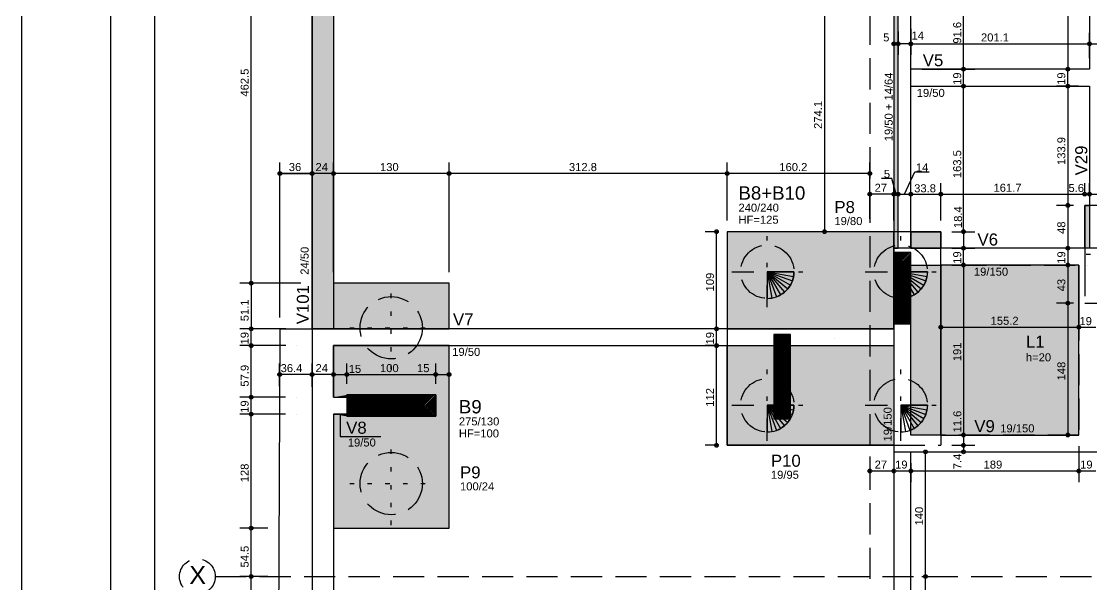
# Model space of a CAD drawing. Extents: x 0 to 119, y 0 to 84.
# Drawn here: x 0 to 24.06, y 30.55 to 43.2 of the extents above; entities that cross this region are included whole.
import ezdxf

# ---------------------------------------------------------------- set-up
doc = ezdxf.new("R2010")
doc.units = 0
doc.header["$MEASUREMENT"] = 0
for name, pattern in [('ESTILO_TQS_0001', [1, 0.7, -0.3]), ('ESTILO_TQS_0002', [0.4, 0.1, -0.3]), ('ESTILO_TQS_0003', [1.5, 0.5, -0.4, 0.1, -0.5])]:
    doc.linetypes.add(name, pattern=pattern)
for name, color, linetype in [('1', 3, 'CONTINUOUS'), ('10', 252, 'CONTINUOUS'), ('18', 6, 'CONTINUOUS'), ('3', 7, 'CONTINUOUS'), ('32', 250, 'CONTINUOUS'), ('36', 7, 'CONTINUOUS'), ('37', 7, 'CONTINUOUS'), ('38', 7, 'CONTINUOUS'), ('40', 7, 'CONTINUOUS'), ('41', 7, 'CONTINUOUS'), ('50', 7, 'CONTINUOUS'), ('54', 7, 'CONTINUOUS'), ('62', 7, 'CONTINUOUS'), ('7', 232, 'CONTINUOUS')]:
    doc.layers.add(name, color=color, linetype=linetype)
doc.styles.add('TQS_ARIAL', font='arial.ttf')

msp = doc.modelspace()

# ---------------------------------------------------------------- linework, layer by layer
at = {"layer": '1', "color": 3, "linetype": 'Continuous'}
for p, q in [((19.80376, 37.20812), (19.80376, 37.20812)), ((18.269023, 36.076962), (18.269023, 36.076962)), ((17.10376, 35.21812), (17.10376, 35.21812)), ((8.31376, 34.56812), (8.31376, 34.56812)), ((8.31376, 34.56812), (8.31376, 34.56812))]:
    msp.add_line(p, q, dxfattribs=at)
for points in [[(16.769023, 37.576962), (16.769023, 36.976962), (16.821341, 36.979247), (16.873212, 36.986077), (16.923351, 36.997149), (16.974235, 37.013147), (17.026745, 37.035132), (17.069023, 37.057347), (17.1176, 37.088603), (17.154696, 37.117335), (17.194285, 37.153698), (17.22865, 37.19129), (17.263483, 37.237094), (17.288639, 37.276962), (17.314772, 37.327646), (17.332839, 37.37175), (17.350049, 37.427266), (17.359908, 37.472773), (17.367197, 37.530184), (17.369023, 37.576962), (16.769023, 37.576962)], [(19.769023, 37.576962), (19.769023, 36.976962), (19.821341, 36.979247), (19.873212, 36.986077), (19.923351, 36.997149), (19.974235, 37.013147), (20.026745, 37.035132), (20.069023, 37.057347), (20.1176, 37.088603), (20.154696, 37.117335), (20.194285, 37.153698), (20.22865, 37.19129), (20.263483, 37.237094), (20.288639, 37.276962), (20.314772, 37.327646), (20.332839, 37.37175), (20.350049, 37.427266), (20.359908, 37.472773), (20.367197, 37.530184), (20.369023, 37.576962), (19.769023, 37.576962)], [(16.769023, 34.576962), (16.769023, 33.976962), (16.821341, 33.979247), (16.873212, 33.986077), (16.923351, 33.997149), (16.974235, 34.013147), (17.026745, 34.035132), (17.069023, 34.057347), (17.1176, 34.088603), (17.154696, 34.117335), (17.194285, 34.153698), (17.22865, 34.19129), (17.263483, 34.237094), (17.288639, 34.276962), (17.314772, 34.327646), (17.332839, 34.37175), (17.350049, 34.427266), (17.359908, 34.472773), (17.367197, 34.530184), (17.369023, 34.576962), (16.769023, 34.576962)], [(19.769023, 34.576962), (19.769023, 33.976962), (19.821341, 33.979247), (19.873212, 33.986077), (19.923351, 33.997149), (19.974235, 34.013147), (20.026745, 34.035132), (20.069023, 34.057347), (20.1176, 34.088603), (20.154696, 34.117335), (20.194285, 34.153698), (20.22865, 34.19129), (20.263483, 34.237094), (20.288639, 34.276962), (20.314772, 34.327646), (20.332839, 34.37175), (20.350049, 34.427266), (20.359908, 34.472773), (20.367197, 34.530184), (20.369023, 34.576962), (19.769023, 34.576962)]]:
    msp.add_lwpolyline(points, dxfattribs=at)
at = {"layer": '10', "color": 252, "linetype": 'ESTILO_TQS_0003'}
for p, q in [((16.769023, 36.777162), (16.769023, 38.376762)), ((19.769023, 36.777162), (19.769023, 38.376762)), ((15.969223, 37.576962), (17.568823, 37.576962)), ((18.969223, 37.576962), (20.568823, 37.576962)), ((16.769023, 33.777162), (16.769023, 35.376762)), ((19.769023, 33.777162), (19.769023, 35.376762)), ((15.969223, 34.576962), (17.568823, 34.576962)), ((18.969223, 34.576962), (20.568823, 34.576962))]:
    msp.add_line(p, q, dxfattribs=at)
at = {"layer": '10', "color": 252, "linetype": 'ESTILO_TQS_0002'}
for p, q in [((23.937381, 37.96812), (26.070181, 37.96812)), ((8.31376, 35.38502), (8.31376, 37.25122)), ((7.38066, 36.31812), (9.24686, 36.31812)), ((8.31376, 31.88502), (8.31376, 33.75122)), ((7.38066, 32.81812), (9.24686, 32.81812))]:
    msp.add_line(p, q, dxfattribs=at)
at = {"layer": '10', "color": 252, "linetype": 'Continuous'}
for p, q in [((16.769023, 37.576962), (16.769023, 36.976962)), ((16.769023, 37.576962), (16.873212, 36.986077)), ((16.769023, 37.576962), (16.974235, 37.013147)), ((16.769023, 37.576962), (17.069023, 37.057347)), ((16.769023, 37.576962), (17.154696, 37.117335)), ((16.769023, 37.576962), (17.22865, 37.19129)), ((16.769023, 37.576962), (17.288639, 37.276962)), ((16.769023, 37.576962), (17.332839, 37.37175)), ((16.769023, 37.576962), (17.359908, 37.472773)), ((16.769023, 37.576962), (17.369023, 37.576962)), ((19.769023, 37.576962), (19.769023, 36.976962)), ((19.769023, 37.576962), (19.873212, 36.986077)), ((19.769023, 37.576962), (19.974235, 37.013147)), ((19.769023, 37.576962), (20.069023, 37.057347)), ((19.769023, 37.576962), (20.154696, 37.117335)), ((19.769023, 37.576962), (20.22865, 37.19129)), ((19.769023, 37.576962), (20.288639, 37.276962)), ((19.769023, 37.576962), (20.332839, 37.37175)), ((19.769023, 37.576962), (20.359908, 37.472773)), ((19.769023, 37.576962), (20.369023, 37.576962)), ((16.769023, 34.576962), (16.769023, 33.976962)), ((16.769023, 34.576962), (16.873212, 33.986077)), ((16.769023, 34.576962), (16.974235, 34.013147)), ((16.769023, 34.576962), (17.069023, 34.057347)), ((16.769023, 34.576962), (17.154696, 34.117335)), ((16.769023, 34.576962), (17.22865, 34.19129)), ((16.769023, 34.576962), (17.288639, 34.276962)), ((16.769023, 34.576962), (17.332839, 34.37175)), ((16.769023, 34.576962), (17.359908, 34.472773)), ((16.769023, 34.576962), (17.369023, 34.576962)), ((19.769023, 34.576962), (19.769023, 33.976962)), ((19.769023, 34.576962), (19.873212, 33.986077)), ((19.769023, 34.576962), (19.974235, 34.013147)), ((19.769023, 34.576962), (20.069023, 34.057347)), ((19.769023, 34.576962), (20.154696, 34.117335)), ((19.769023, 34.576962), (20.22865, 34.19129)), ((19.769023, 34.576962), (20.288639, 34.276962)), ((19.769023, 34.576962), (20.332839, 34.37175)), ((19.769023, 34.576962), (20.359908, 34.472773)), ((19.769023, 34.576962), (20.369023, 34.576962))]:
    msp.add_line(p, q, dxfattribs=at)
at = {"layer": '10', "color": 252, "linetype": 'ESTILO_TQS_0001'}
for centre, radius in [((16.769023, 37.576962), 0.6), ((19.769023, 37.576962), 0.6), ((8.31376, 36.31812), 0.7), ((16.769023, 34.576962), 0.6), ((19.769023, 34.576962), 0.6), ((8.31376, 32.81812), 0.7)]:
    msp.add_circle(centre, radius, dxfattribs=at)
at = {"layer": '18', "color": 6, "linetype": 'ESTILO_TQS_0001'}
for p, q in [((19.073775, 76.374926), (19.073775, 13.558246)), ((24.395129, 39.06812), (24.015129, 39.06812)), ((19.99376, 38.476962), (19.61376, 38.476962)), ((20.669023, 37.72812), (20.669023, 38.10812)), ((23.903781, 38.10812), (23.903781, 37.72812)), ((23.903781, 37.72812), (23.903781, 36.86812)), ((23.903781, 36.86812), (30.103781, 36.86812)), ((20.669023, 33.90812), (20.669023, 33.676962)), ((19.61376, 33.676962), (20.669023, 33.676962))]:
    msp.add_line(p, q, dxfattribs=at)
at = {"layer": '18', "color": 6, "linetype": 'Continuous'}
for p, q in [((23.903781, 39.06812), (23.903781, 38.10812)), ((24.015129, 39.06812), (23.903781, 39.06812)), ((19.61376, 38.476962), (15.869023, 38.476962)), ((15.869023, 38.476962), (15.869023, 33.676962)), ((19.99376, 38.476962), (20.669023, 38.476962)), ((20.669023, 38.476962), (20.669023, 38.10812)), ((20.669023, 33.90812), (20.669023, 37.72812)), ((7.01376, 34.75812), (7.01376, 35.916383)), ((15.869023, 33.676962), (19.61376, 33.676962))]:
    msp.add_line(p, q, dxfattribs=at)
for points in [[(9.61376, 36.296383), (9.61376, 37.31812), (7.01376, 37.31812), (7.01376, 36.296383)], [(7.01376, 34.37812), (7.01376, 31.81812), (9.61376, 31.81812), (9.61376, 35.916383)]]:
    msp.add_lwpolyline(points, dxfattribs=at)
at = {"layer": '3', "color": 7, "linetype": 'Continuous'}
for p, q in [((6.53376, 52.642934), (6.53376, 20.168227)), ((7.01376, 46.56812), (7.01376, 37.31812)), ((24.395129, 38.10812), (24.015129, 38.10812)), ((19.99376, 33.90812), (19.99376, 36.40812)), ((5.812997, 36.296383), (7.01376, 36.296383)), ((19.61376, 36.296383), (19.61376, 35.916383)), ((17.29376, 35.916383), (19.61376, 35.916383)), ((7.01376, 34.75812), (7.31376, 34.75812)), ((7.01376, 34.37812), (7.31376, 34.37812)), ((7.01376, 31.81812), (7.01376, 29.06812))]:
    msp.add_line(p, q, dxfattribs=at)
for points in [[(19.71376, 38.10812), (19.71376, 45.50812)], [(19.99376, 42.12636), (19.99376, 45.50812)], [(19.61376, 43.95812), (19.61376, 41.93636)], [(24.015129, 43.467811), (24.015129, 42.12636)], [(24.015129, 42.12636), (19.99376, 42.12636)], [(19.99376, 41.74636), (19.99376, 42.12636)], [(19.61376, 41.93636), (19.61376, 36.296383)], [(19.99376, 38.10812), (19.99376, 41.74636)], [(19.99376, 41.74636), (24.015129, 41.74636)], [(24.015129, 41.74636), (24.015129, 38.10812)], [(24.015129, 38.10812), (19.61376, 38.10812)], [(5.812118, 36.296383), (5.80497, 34.569003)], [(19.61376, 36.296383), (7.01376, 36.296383)], [(7.01376, 35.916383), (16.91376, 35.916383)], [(19.61376, 35.916383), (19.61376, 29.018205)], [(5.80497, 34.569003), (5.774301, 27.969003)], [(19.61376, 33.52812), (23.963775, 33.52812)], [(19.99376, 29.208205), (19.99376, 33.52812)], [(23.963775, 33.52812), (27.923782, 33.52812)]]:
    msp.add_lwpolyline(points, dxfattribs=at)
at = {"layer": '3', "color": 7, "linetype": 'ESTILO_TQS_0001'}
for points in [[(19.99376, 37.72812), (23.773775, 37.72812)], [(23.773775, 37.72812), (23.773775, 33.90812)], [(23.773775, 33.90812), (19.99376, 33.90812)]]:
    msp.add_lwpolyline(points, dxfattribs=at)
at = {"layer": '32', "color": 250, "linetype": 'Continuous'}
for p, q in [((6.53376, 48.51812), (6.53376, 39.534661)), ((23.522896, 47.511007), (23.522896, 42.12636)), ((5.162554, 37.31812), (5.162554, 46.56812)), ((18.05376, 43.95812), (18.05376, 38.476962)), ((21.18183, 42.12636), (21.18183, 43.95812)), ((19.61376, 42.942828), (19.61376, 42.942828)), ((19.71376, 42.973241), (19.71376, 42.447446)), ((19.71376, 42.973241), (19.71376, 42.973241)), ((19.99376, 43.033776), (19.99376, 42.447446)), ((19.99376, 42.37636), (19.99376, 42.947446)), ((24.015129, 42.37636), (24.015129, 42.947446)), ((24.015129, 42.37636), (24.015129, 42.947446)), ((19.71376, 42.697446), (19.61376, 42.697446)), ((19.61376, 42.692828), (19.61376, 42.447446)), ((19.71376, 42.723241), (19.71376, 42.447446)), ((19.99376, 42.697446), (19.71376, 42.697446)), ((19.99376, 42.697446), (24.015129, 42.697446)), ((24.015129, 42.697446), (24.395129, 42.697446)), ((19.99376, 42.12636), (19.99376, 42.12636)), ((19.99376, 42.12636), (19.99376, 42.12636)), ((19.99376, 42.12636), (19.99376, 42.12636)), ((20.24376, 42.12636), (21.43183, 42.12636)), ((20.24376, 42.12636), (21.43183, 42.12636)), ((21.18183, 41.74636), (21.18183, 42.12636)), ((23.765129, 42.12636), (23.272896, 42.12636)), ((23.765129, 42.12636), (23.272896, 42.12636)), ((23.522896, 41.74636), (23.522896, 42.12636)), ((24.015129, 42.12636), (24.015129, 42.12636)), ((24.015129, 42.12636), (24.015129, 42.12636)), ((24.015129, 42.12636), (24.015129, 42.12636)), ((24.015129, 42.12636), (24.015129, 42.12636)), ((19.99376, 41.74636), (19.99376, 41.74636)), ((20.24376, 41.74636), (21.43183, 41.74636)), ((20.712986, 41.74636), (20.712986, 41.74636)), ((20.962986, 41.74636), (21.43183, 41.74636)), ((21.18183, 38.476962), (21.18183, 41.74636)), ((23.765129, 41.74636), (23.272896, 41.74636)), ((23.765129, 41.74636), (23.272896, 41.74636)), ((23.522896, 41.74636), (23.522896, 39.06812)), ((24.015129, 41.74636), (24.015129, 41.74636)), ((24.015129, 41.74636), (24.015129, 41.74636)), ((5.812997, 36.546383), (5.812997, 40.034661)), ((5.812997, 36.546383), (5.812997, 40.034661)), ((6.53376, 36.546383), (6.53376, 40.034661)), ((6.53376, 36.546383), (6.53376, 40.034661)), ((7.01376, 37.56812), (7.01376, 40.034661)), ((7.01376, 37.56812), (7.01376, 40.034661)), ((9.61376, 37.56812), (9.61376, 40.034661)), ((9.61376, 37.56812), (9.61376, 40.034661)), ((15.869023, 38.726962), (15.869023, 40.034661)), ((15.869023, 38.726962), (15.869023, 40.034661)), ((19.073775, 38.762634), (19.073775, 40.034661)), ((6.53376, 39.784661), (5.812997, 39.784661)), ((5.812997, 39.784661), (6.53376, 39.784661)), ((7.01376, 39.784661), (6.53376, 39.784661)), ((9.61376, 39.784661), (7.01376, 39.784661)), ((15.869023, 39.784661), (9.61376, 39.784661)), ((19.073775, 39.784661), (15.869023, 39.784661)), ((19.85376, 39.31948), (20.085269, 39.823222)), ((20.085269, 39.823222), (20.408153, 39.823222)), ((19.073775, 38.762634), (19.073775, 39.56948)), ((19.568389, 39.669804), (19.334852, 39.669804)), ((19.66376, 39.31948), (19.568389, 39.669804)), ((19.61376, 38.726962), (19.61376, 39.56948)), ((19.61376, 38.976962), (19.61376, 39.56948)), ((19.71376, 38.726962), (19.71376, 39.56948)), ((19.71376, 38.976962), (19.71376, 39.56948)), ((19.99376, 38.726962), (19.99376, 39.56948)), ((19.99376, 38.726962), (19.99376, 39.56948)), ((20.669023, 38.726962), (20.669023, 39.56948)), ((20.669023, 38.726962), (20.669023, 39.56948)), ((23.903781, 39.31812), (23.903781, 39.56948)), ((23.903781, 39.31812), (23.903781, 39.56948)), ((24.015129, 39.31812), (24.015129, 39.56948)), ((24.015129, 39.31812), (24.015129, 39.56948)), ((19.61376, 39.31948), (19.073775, 39.31948)), ((19.71376, 39.31948), (19.61376, 39.31948)), ((19.71376, 39.31948), (19.99376, 39.31948)), ((19.99376, 39.31948), (20.669023, 39.31948)), ((20.669023, 39.31948), (23.903781, 39.31948)), ((23.903781, 39.31948), (24.015129, 39.31948)), ((24.015129, 39.31948), (24.395129, 39.31948)), ((23.653781, 39.06812), (23.272896, 39.06812)), ((23.653781, 39.06812), (23.272896, 39.06812)), ((23.522896, 39.06812), (23.522896, 38.10812)), ((23.903781, 39.06812), (23.903781, 39.06812)), ((23.903781, 39.06812), (23.903781, 39.06812)), ((23.903781, 39.06812), (23.903781, 39.06812)), ((23.903781, 39.06812), (23.903781, 39.06812)), ((24.015129, 39.06812), (24.015129, 39.06812)), ((24.015129, 39.06812), (24.015129, 39.06812)), ((19.073775, 38.512634), (19.073775, 38.512634)), ((19.073775, 38.512634), (19.073775, 38.512634)), ((19.61376, 38.726962), (19.61376, 38.726962)), ((19.71376, 38.726962), (19.71376, 38.726962)), ((15.619023, 38.476962), (15.374115, 38.476962)), ((15.624115, 36.296383), (15.624115, 38.476962)), ((15.869023, 38.476962), (15.869023, 38.476962)), ((15.869023, 38.476962), (15.869023, 38.476962)), ((15.869023, 38.476962), (15.869023, 38.476962)), ((19.36376, 38.476962), (17.80376, 38.476962)), ((19.61376, 38.476962), (19.61376, 38.476962)), ((19.61376, 38.476962), (19.61376, 38.476962)), ((19.71376, 38.476962), (19.71376, 38.476962)), ((19.99376, 38.476962), (19.99376, 38.476962)), ((19.99376, 38.476962), (19.99376, 38.476962)), ((20.669023, 38.476962), (20.669023, 38.476962)), ((20.669023, 38.476962), (20.669023, 38.476962)), ((20.669023, 38.476962), (20.669023, 38.476962)), ((20.669023, 38.476962), (20.669023, 38.476962)), ((20.919023, 38.476962), (21.43183, 38.476962)), ((20.919023, 38.476962), (21.43183, 38.476962)), ((21.18183, 38.476962), (21.18183, 38.10812)), ((20.669023, 38.10812), (20.669023, 38.10812)), ((20.669023, 38.10812), (20.669023, 38.10812)), ((20.919023, 38.10812), (21.43183, 38.10812)), ((20.919023, 38.10812), (21.43183, 38.10812)), ((21.18183, 37.72812), (21.18183, 38.10812)), ((23.653781, 38.10812), (23.272896, 38.10812)), ((23.709455, 38.10812), (23.272896, 38.10812)), ((23.522896, 38.10812), (23.522896, 37.72812)), ((23.903781, 38.10812), (23.903781, 38.10812)), ((23.959455, 38.10812), (23.959455, 38.10812)), ((20.669023, 37.72812), (20.669023, 37.72812)), ((20.669023, 37.72812), (20.669023, 37.72812)), ((20.669023, 37.72812), (20.669023, 37.72812)), ((20.919023, 37.72812), (21.43183, 37.72812)), ((20.919023, 37.72812), (21.43183, 37.72812)), ((21.18183, 37.72812), (21.18183, 33.90812)), ((23.713775, 37.72812), (23.272896, 37.72812)), ((23.713775, 37.72812), (23.272896, 37.72812)), ((23.522896, 37.72812), (23.522896, 36.86812)), ((23.773775, 37.72812), (23.773775, 37.72812)), ((23.773775, 37.72812), (23.773775, 37.72812)), ((23.963775, 37.72812), (23.963775, 37.72812)), ((23.963775, 37.72812), (23.963775, 37.72812)), ((6.28376, 37.31812), (4.912554, 37.31812)), ((6.28376, 37.31812), (4.912554, 37.31812)), ((5.162554, 37.31812), (5.162554, 36.296383)), ((6.53376, 37.31812), (6.53376, 37.31812)), ((6.53376, 37.31812), (6.53376, 37.31812)), ((7.01376, 37.31812), (7.01376, 37.31812)), ((7.01376, 37.31812), (7.01376, 37.31812)), ((9.61376, 37.31812), (9.61376, 37.31812)), ((9.61376, 37.31812), (9.61376, 37.31812)), ((20.669023, 37.47812), (20.669023, 36.081185)), ((23.773775, 37.47812), (23.773775, 36.081185)), ((23.773775, 37.47812), (23.773775, 36.081185)), ((23.653781, 36.86812), (23.272896, 36.86812)), ((23.653781, 36.86812), (23.272896, 36.86812)), ((23.522896, 36.86812), (23.522896, 33.90812)), ((23.903781, 36.86812), (23.903781, 36.86812)), ((23.903781, 36.86812), (23.903781, 36.86812)), ((20.669023, 36.331185), (23.773775, 36.331185)), ((23.773775, 36.331185), (24.153775, 36.331185)), ((5.943001, 36.296383), (4.912554, 36.296383)), ((5.562118, 36.296383), (4.912554, 36.296383)), ((5.162554, 35.916383), (5.162554, 36.296383)), ((5.812118, 36.296383), (5.812118, 36.296383)), ((5.812997, 36.296383), (5.812997, 36.296383)), ((5.812997, 36.296383), (5.812997, 36.296383)), ((6.193001, 36.296383), (6.193001, 36.296383)), ((6.53376, 36.296383), (6.53376, 36.296383)), ((6.53376, 36.296383), (6.53376, 36.296383)), ((15.619023, 36.296383), (15.374115, 36.296383)), ((15.619023, 36.296383), (15.374115, 36.296383)), ((15.624115, 35.916383), (15.624115, 36.296383)), ((15.869023, 36.296383), (15.869023, 36.296383)), ((15.869023, 36.296383), (15.869023, 36.296383)), ((5.941235, 35.916383), (4.912554, 35.916383)), ((5.941235, 35.916383), (4.912554, 35.916383)), ((5.162554, 34.75812), (5.162554, 35.916383)), ((6.191235, 35.916383), (6.191235, 35.916383)), ((6.191235, 35.916383), (6.191235, 35.916383)), ((15.619023, 35.916383), (15.374115, 35.916383)), ((15.619023, 35.916383), (15.374115, 35.916383)), ((15.624115, 33.676962), (15.624115, 35.916383)), ((15.869023, 35.916383), (15.869023, 35.916383)), ((15.869023, 35.916383), (15.869023, 35.916383)), ((5.805753, 35.00812), (5.805753, 35.517668)), ((6.53376, 34.991953), (6.53376, 35.517668)), ((6.53376, 34.991953), (6.53376, 35.517668)), ((7.01376, 35.00812), (7.01376, 35.517668)), ((7.01376, 35.00812), (7.01376, 35.517668)), ((7.31376, 35.05812), (7.31376, 35.517668)), ((7.31376, 35.05812), (7.31376, 35.517668)), ((9.31376, 35.05812), (9.31376, 35.517668)), ((9.31376, 35.05812), (9.31376, 35.517668)), ((9.61376, 35.053614), (9.61376, 35.517668)), ((6.53376, 35.267668), (5.805753, 35.267668)), ((7.01376, 35.267668), (6.53376, 35.267668)), ((7.01376, 35.267668), (7.31376, 35.267668)), ((7.31376, 35.267668), (9.31376, 35.267668)), ((9.31376, 35.267668), (9.61376, 35.267668)), ((5.935853, 34.75812), (4.912554, 34.75812)), ((5.935853, 34.75812), (4.912554, 34.75812)), ((5.162554, 34.37812), (5.162554, 34.75812)), ((5.805753, 34.75812), (5.805753, 34.75812)), ((6.185853, 34.75812), (6.185853, 34.75812)), ((6.185853, 34.75812), (6.185853, 34.75812)), ((6.53376, 34.741953), (6.53376, 34.741953)), ((6.53376, 34.741953), (6.53376, 34.741953)), ((7.01376, 34.75812), (7.01376, 34.75812)), ((7.01376, 34.75812), (7.01376, 34.75812)), ((7.31376, 34.80812), (7.31376, 34.80812)), ((7.31376, 34.80812), (7.31376, 34.80812)), ((9.31376, 34.80812), (9.31376, 34.80812)), ((9.31376, 34.80812), (9.31376, 34.80812)), ((9.61376, 34.803614), (9.61376, 34.803614)), ((5.934087, 34.37812), (4.912554, 34.37812)), ((5.554083, 34.37812), (4.912554, 34.37812)), ((5.162554, 31.81812), (5.162554, 34.37812)), ((5.804083, 34.37812), (5.804083, 34.37812)), ((6.184087, 34.37812), (6.184087, 34.37812)), ((7.16376, 34.37812), (7.16376, 33.871231)), ((7.16376, 33.871231), (8.081674, 33.871231)), ((20.669023, 33.90812), (20.669023, 33.90812)), ((20.669023, 33.90812), (20.669023, 33.90812)), ((20.919023, 33.90812), (21.43183, 33.90812)), ((20.919023, 33.90812), (21.43183, 33.90812)), ((21.18183, 33.90812), (21.18183, 33.676962)), ((23.523775, 33.90812), (23.272896, 33.90812)), ((23.773775, 33.90812), (23.773775, 33.90812)), ((23.773775, 33.90812), (23.773775, 33.90812)), ((23.773775, 33.90812), (23.773775, 33.90812)), ((15.619023, 33.676962), (15.374115, 33.676962)), ((15.869023, 33.676962), (15.869023, 33.676962)), ((19.073775, 33.676962), (19.073775, 33.676962)), ((19.61376, 33.676962), (19.61376, 33.676962)), ((19.61376, 33.676962), (19.61376, 33.676962)), ((19.99376, 33.52812), (19.99376, 33.52812)), ((19.99376, 33.52812), (19.99376, 33.52812)), ((19.99376, 33.52812), (19.99376, 33.52812)), ((19.99376, 33.52812), (19.99376, 33.52812)), ((20.24376, 33.52812), (20.575658, 33.52812)), ((20.24376, 33.52812), (21.43183, 33.52812)), ((20.325658, 30.72812), (20.325658, 33.52812)), ((20.669023, 33.676962), (20.669023, 33.676962)), ((20.669023, 33.676962), (20.669023, 33.676962)), ((20.919023, 33.676962), (21.43183, 33.676962)), ((20.919023, 33.676962), (21.43183, 33.676962)), ((21.18183, 33.676962), (21.18183, 33.52812)), ((23.773775, 33.65812), (23.773775, 32.849932)), ((23.773775, 33.65812), (23.773775, 32.849932)), ((19.073775, 33.426962), (19.073775, 32.849932)), ((19.61376, 33.426962), (19.61376, 32.849932)), ((19.61376, 33.426962), (19.61376, 32.849932)), ((19.99376, 33.27812), (19.99376, 32.849932)), ((19.99376, 33.27812), (19.99376, 32.849932)), ((19.073775, 33.099932), (19.61376, 33.099932)), ((19.61376, 33.099932), (19.99376, 33.099932)), ((19.99376, 33.099932), (23.773775, 33.099932)), ((23.773775, 33.099932), (24.153775, 33.099932)), ((5.542039, 31.81812), (4.912554, 31.81812)), ((5.542039, 31.81812), (4.912554, 31.81812)), ((5.162554, 30.72812), (5.162554, 31.81812)), ((5.792039, 31.81812), (5.792039, 31.81812)), ((5.792039, 31.81812), (5.792039, 31.81812)), ((5.537123, 30.72812), (4.912554, 30.72812)), ((5.537123, 30.72812), (4.912554, 30.72812)), ((5.162554, 29.06812), (5.162554, 30.72812)), ((5.787123, 30.72812), (5.787123, 30.72812)), ((5.787123, 30.72812), (5.787123, 30.72812)), ((19.99376, 30.72812), (19.99376, 30.72812)), ((19.99376, 30.72812), (19.99376, 30.72812)), ((20.24376, 30.72812), (20.575658, 30.72812)), ((20.24376, 30.72812), (20.575658, 30.72812)), ((20.325658, 29.208205), (20.325658, 30.72812))]:
    msp.add_line(p, q, dxfattribs=at)
for centre, radius in [((19.61376, 42.697446), 0.041625), ((19.61376, 42.697446), 0.02075), ((19.71376, 42.697446), 0.041625), ((19.71376, 42.697446), 0.041625), ((19.71376, 42.697446), 0.02075), ((19.71376, 42.697446), 0.02075), ((19.99376, 42.697446), 0.041625), ((19.99376, 42.697446), 0.041625), ((19.99376, 42.697446), 0.02075), ((19.99376, 42.697446), 0.02075), ((24.015129, 42.697446), 0.041625), ((24.015129, 42.697446), 0.041625), ((24.015129, 42.697446), 0.02075), ((24.015129, 42.697446), 0.02075), ((21.18183, 42.12636), 0.041625), ((21.18183, 42.12636), 0.041625), ((21.18183, 42.12636), 0.02075), ((21.18183, 42.12636), 0.02075), ((23.522896, 42.12636), 0.041625), ((23.522896, 42.12636), 0.041625), ((23.522896, 42.12636), 0.02075), ((23.522896, 42.12636), 0.02075), ((21.18183, 41.74636), 0.041625), ((21.18183, 41.74636), 0.041625), ((21.18183, 41.74636), 0.02075), ((21.18183, 41.74636), 0.02075), ((23.522896, 41.74636), 0.041625), ((23.522896, 41.74636), 0.041625), ((23.522896, 41.74636), 0.02075), ((23.522896, 41.74636), 0.02075), ((5.812997, 39.784661), 0.041625), ((5.812997, 39.784661), 0.041625), ((5.812997, 39.784661), 0.02075), ((5.812997, 39.784661), 0.02075), ((6.53376, 39.784661), 0.041625), ((6.53376, 39.784661), 0.041625), ((6.53376, 39.784661), 0.041625), ((6.53376, 39.784661), 0.02075), ((6.53376, 39.784661), 0.02075), ((6.53376, 39.784661), 0.02075), ((7.01376, 39.784661), 0.041625), ((7.01376, 39.784661), 0.041625), ((7.01376, 39.784661), 0.02075), ((7.01376, 39.784661), 0.02075), ((9.61376, 39.784661), 0.041625), ((9.61376, 39.784661), 0.041625), ((9.61376, 39.784661), 0.02075), ((9.61376, 39.784661), 0.02075), ((15.869023, 39.784661), 0.041625), ((15.869023, 39.784661), 0.041625), ((15.869023, 39.784661), 0.02075), ((15.869023, 39.784661), 0.02075), ((19.073775, 39.784661), 0.041625), ((19.073775, 39.784661), 0.02075), ((19.073775, 39.31948), 0.041625), ((19.073775, 39.31948), 0.02075), ((19.61376, 39.31948), 0.041625), ((19.61376, 39.31948), 0.041625), ((19.61376, 39.31948), 0.02075), ((19.61376, 39.31948), 0.02075), ((19.71376, 39.31948), 0.041625), ((19.71376, 39.31948), 0.041625), ((19.71376, 39.31948), 0.02075), ((19.71376, 39.31948), 0.02075), ((19.99376, 39.31948), 0.041625), ((19.99376, 39.31948), 0.041625), ((19.99376, 39.31948), 0.02075), ((19.99376, 39.31948), 0.02075), ((20.669023, 39.31948), 0.041625), ((20.669023, 39.31948), 0.041625), ((20.669023, 39.31948), 0.02075), ((20.669023, 39.31948), 0.02075), ((23.903781, 39.31948), 0.041625), ((23.903781, 39.31948), 0.041625), ((23.903781, 39.31948), 0.02075), ((23.903781, 39.31948), 0.02075), ((24.015129, 39.31948), 0.041625), ((24.015129, 39.31948), 0.041625), ((24.015129, 39.31948), 0.02075), ((24.015129, 39.31948), 0.02075), ((23.522896, 39.06812), 0.041625), ((23.522896, 39.06812), 0.041625), ((23.522896, 39.06812), 0.02075), ((23.522896, 39.06812), 0.02075), ((15.624115, 38.476962), 0.041625), ((15.624115, 38.476962), 0.02075), ((18.05376, 38.476962), 0.041625), ((18.05376, 38.476962), 0.02075), ((21.18183, 38.476962), 0.041625), ((21.18183, 38.476962), 0.041625), ((21.18183, 38.476962), 0.02075), ((21.18183, 38.476962), 0.02075), ((21.18183, 38.10812), 0.041625), ((21.18183, 38.10812), 0.041625), ((21.18183, 38.10812), 0.02075), ((21.18183, 38.10812), 0.02075), ((23.522896, 38.10812), 0.041625), ((23.522896, 38.10812), 0.041625), ((23.522896, 38.10812), 0.02075), ((23.522896, 38.10812), 0.02075), ((21.18183, 37.72812), 0.041625), ((21.18183, 37.72812), 0.041625), ((21.18183, 37.72812), 0.02075), ((21.18183, 37.72812), 0.02075), ((23.522896, 37.72812), 0.041625), ((23.522896, 37.72812), 0.041625), ((23.522896, 37.72812), 0.02075), ((23.522896, 37.72812), 0.02075), ((5.162554, 37.31812), 0.041625), ((5.162554, 37.31812), 0.041625), ((5.162554, 37.31812), 0.02075), ((5.162554, 37.31812), 0.02075), ((23.522896, 36.86812), 0.041625), ((23.522896, 36.86812), 0.041625), ((23.522896, 36.86812), 0.02075), ((23.522896, 36.86812), 0.02075), ((5.162554, 36.296383), 0.041625), ((5.162554, 36.296383), 0.041625), ((15.624115, 36.296383), 0.041625), ((15.624115, 36.296383), 0.041625), ((20.669023, 36.331185), 0.041625), ((20.669023, 36.331185), 0.02075), ((23.773775, 36.331185), 0.041625), ((23.773775, 36.331185), 0.041625), ((23.773775, 36.331185), 0.02075), ((23.773775, 36.331185), 0.02075), ((5.162554, 36.296383), 0.02075), ((5.162554, 36.296383), 0.02075), ((15.624115, 36.296383), 0.02075), ((15.624115, 36.296383), 0.02075), ((5.162554, 35.916383), 0.041625), ((5.162554, 35.916383), 0.041625), ((5.162554, 35.916383), 0.02075), ((5.162554, 35.916383), 0.02075), ((15.624115, 35.916383), 0.041625), ((15.624115, 35.916383), 0.041625), ((15.624115, 35.916383), 0.02075), ((15.624115, 35.916383), 0.02075), ((5.805753, 35.267668), 0.041625), ((5.805753, 35.267668), 0.02075), ((6.53376, 35.267668), 0.041625), ((6.53376, 35.267668), 0.041625), ((6.53376, 35.267668), 0.02075), ((6.53376, 35.267668), 0.02075), ((7.01376, 35.267668), 0.041625), ((7.01376, 35.267668), 0.041625), ((7.01376, 35.267668), 0.02075), ((7.01376, 35.267668), 0.02075), ((7.31376, 35.267668), 0.041625), ((7.31376, 35.267668), 0.041625), ((7.31376, 35.267668), 0.02075), ((7.31376, 35.267668), 0.02075), ((9.31376, 35.267668), 0.041625), ((9.31376, 35.267668), 0.041625), ((9.31376, 35.267668), 0.02075), ((9.31376, 35.267668), 0.02075), ((9.61376, 35.267668), 0.041625), ((9.61376, 35.267668), 0.02075), ((5.162554, 34.75812), 0.041625), ((5.162554, 34.75812), 0.041625), ((5.162554, 34.75812), 0.02075), ((5.162554, 34.75812), 0.02075), ((5.162554, 34.37812), 0.041625), ((5.162554, 34.37812), 0.041625), ((5.162554, 34.37812), 0.02075), ((5.162554, 34.37812), 0.02075), ((21.18183, 33.90812), 0.041625), ((21.18183, 33.90812), 0.041625), ((21.18183, 33.90812), 0.02075), ((21.18183, 33.90812), 0.02075), ((23.522896, 33.90812), 0.041625), ((23.522896, 33.90812), 0.02075), ((15.624115, 33.676962), 0.041625), ((15.624115, 33.676962), 0.02075), ((21.18183, 33.676962), 0.041625), ((21.18183, 33.676962), 0.041625), ((21.18183, 33.676962), 0.02075), ((21.18183, 33.676962), 0.02075), ((20.325658, 33.52812), 0.041625), ((20.325658, 33.52812), 0.02075), ((21.18183, 33.52812), 0.041625), ((21.18183, 33.52812), 0.02075), ((19.073775, 33.099932), 0.041625), ((19.073775, 33.099932), 0.02075), ((19.61376, 33.099932), 0.041625), ((19.61376, 33.099932), 0.041625), ((19.61376, 33.099932), 0.02075), ((19.61376, 33.099932), 0.02075), ((19.99376, 33.099932), 0.041625), ((19.99376, 33.099932), 0.041625), ((19.99376, 33.099932), 0.02075), ((19.99376, 33.099932), 0.02075), ((23.773775, 33.099932), 0.041625), ((23.773775, 33.099932), 0.041625), ((23.773775, 33.099932), 0.02075), ((23.773775, 33.099932), 0.02075), ((5.162554, 31.81812), 0.041625), ((5.162554, 31.81812), 0.041625), ((5.162554, 31.81812), 0.02075), ((5.162554, 31.81812), 0.02075), ((5.162554, 30.72812), 0.041625), ((5.162554, 30.72812), 0.041625), ((5.162554, 30.72812), 0.02075), ((5.162554, 30.72812), 0.02075), ((20.325658, 30.72812), 0.041625), ((20.325658, 30.72812), 0.041625), ((20.325658, 30.72812), 0.02075), ((20.325658, 30.72812), 0.02075)]:
    msp.add_circle(centre, radius, dxfattribs=at)
at = {"layer": '40', "linetype": 'Continuous'}
for p, q in [((0, 84.100001), (0, 0)), ((2, 84.100001), (2, 0))]:
    msp.add_line(p, q, dxfattribs=at)
at = {"layer": '41', "linetype": 'ESTILO_TQS_0001'}
msp.add_line((4.355323, 30.72812), (39.404872, 30.72812), dxfattribs=at)
msp.add_circle((3.955723, 30.72812), 0.4, dxfattribs=at)
at = {"layer": '50', "linetype": 'Continuous'}
for points in [[(23.903781, 39.06812), (24.015129, 39.06812), (24.015129, 38.10812), (23.903781, 38.10812), (23.903781, 39.06812)], [(15.869023, 38.476962), (15.869023, 36.296383), (19.61376, 36.296383), (19.61376, 38.476962), (15.869023, 38.476962)], [(20.669023, 38.476962), (19.99376, 38.476962), (19.99376, 38.10812), (20.669023, 38.10812), (20.669023, 38.476962)], [(19.99376, 37.72812), (20.669023, 37.72812), (20.669023, 33.90812), (19.99376, 33.90812), (19.99376, 37.72812)], [(23.773775, 37.72812), (20.669023, 37.72812), (20.669023, 33.90812), (23.773775, 33.90812), (23.773775, 37.72812)], [(15.869023, 35.916383), (16.91376, 35.916383), (16.91376, 34.26812), (17.29376, 34.26812), (17.29376, 35.916383), (19.61376, 35.916383), (19.61376, 33.676962), (15.869023, 33.676962), (15.869023, 35.916383)]]:
    msp.add_lwpolyline(points, dxfattribs=at)
for points in [[(23.903781, 39.06812), (24.015129, 39.06812), (24.015129, 38.10812)], [(23.903781, 39.06812), (24.015129, 38.10812), (23.903781, 38.10812)], [(23.903781, 39.06812), (23.903781, 38.10812), (23.903781, 39.06812)], [(15.869023, 38.476962), (15.869023, 36.296383), (19.61376, 36.296383)], [(15.869023, 38.476962), (19.61376, 36.296383), (19.61376, 38.476962)], [(15.869023, 38.476962), (19.61376, 38.476962), (15.869023, 38.476962)], [(20.669023, 38.476962), (19.99376, 38.476962), (19.99376, 38.10812)], [(20.669023, 38.476962), (19.99376, 38.10812), (20.669023, 38.10812)], [(20.669023, 38.476962), (20.669023, 38.10812), (20.669023, 38.476962)], [(19.99376, 37.72812), (20.669023, 37.72812), (20.669023, 33.90812)], [(19.99376, 37.72812), (20.669023, 33.90812), (19.99376, 33.90812)], [(19.99376, 37.72812), (19.99376, 33.90812), (19.99376, 37.72812)], [(23.773775, 37.72812), (20.669023, 37.72812), (20.669023, 33.90812)], [(23.773775, 37.72812), (20.669023, 33.90812), (23.773775, 33.90812)], [(23.773775, 37.72812), (23.773775, 33.90812), (23.773775, 37.72812)], [(16.91376, 34.26812), (15.869023, 33.676962), (16.91376, 35.916383)], [(15.869023, 33.676962), (15.869023, 35.916383), (16.91376, 35.916383)], [(17.29376, 35.916383), (19.61376, 35.916383), (17.29376, 34.26812)], [(19.61376, 35.916383), (19.61376, 33.676962), (17.29376, 34.26812)], [(19.61376, 33.676962), (15.869023, 33.676962), (16.91376, 34.26812)], [(17.29376, 34.26812), (19.61376, 33.676962), (16.91376, 34.26812)]]:
    msp.add_solid(points, dxfattribs=at)
at = {"layer": '54', "linetype": 'Continuous'}
for points in [[(7.01376, 36.296383), (6.53376, 36.296383), (6.53376, 52.642934), (7.01376, 52.642934), (7.01376, 36.296383)], [(19.61376, 38.10812), (19.71376, 38.10812), (19.71376, 43.95812), (19.61376, 43.95812), (19.61376, 38.10812)], [(7.01376, 37.31812), (7.01376, 36.296383), (9.61376, 36.296383), (9.61376, 37.31812), (7.01376, 37.31812)], [(7.01376, 35.916383), (7.01376, 34.75812), (7.31376, 34.75812), (7.31376, 34.80812), (9.31376, 34.80812), (9.31376, 34.32812), (7.31376, 34.32812), (7.31376, 34.37812), (7.01376, 34.37812), (7.01376, 31.81812), (9.61376, 31.81812), (9.61376, 35.916383), (7.01376, 35.916383)]]:
    msp.add_lwpolyline(points, dxfattribs=at)
for points in [[(7.01376, 36.296383), (6.53376, 36.296383), (6.53376, 52.642934)], [(7.01376, 36.296383), (6.53376, 52.642934), (7.01376, 52.642934)], [(7.01376, 36.296383), (7.01376, 52.642934), (7.01376, 36.296383)], [(19.61376, 38.10812), (19.71376, 38.10812), (19.71376, 43.95812)], [(19.61376, 38.10812), (19.71376, 43.95812), (19.61376, 43.95812)], [(19.61376, 38.10812), (19.61376, 43.95812), (19.61376, 38.10812)], [(7.01376, 37.31812), (7.01376, 36.296383), (9.61376, 36.296383)], [(7.01376, 37.31812), (9.61376, 36.296383), (9.61376, 37.31812)], [(7.01376, 37.31812), (9.61376, 37.31812), (7.01376, 37.31812)], [(9.61376, 35.916383), (7.01376, 34.75812), (7.31376, 34.80812)], [(9.61376, 35.916383), (7.01376, 35.916383), (7.01376, 34.75812)], [(9.31376, 34.80812), (9.61376, 35.916383), (7.31376, 34.80812)], [(9.61376, 31.81812), (9.61376, 35.916383), (9.31376, 34.80812)], [(7.31376, 34.80812), (7.01376, 34.75812), (7.31376, 34.75812)], [(9.31376, 34.32812), (9.61376, 31.81812), (9.31376, 34.80812)], [(7.31376, 34.37812), (7.01376, 34.37812), (7.31376, 34.32812)], [(7.01376, 34.37812), (9.61376, 31.81812), (7.31376, 34.32812)], [(7.01376, 34.37812), (7.01376, 31.81812), (9.61376, 31.81812)], [(9.61376, 31.81812), (9.31376, 34.32812), (7.31376, 34.32812)]]:
    msp.add_solid(points, dxfattribs=at)
at = {"layer": '62', "linetype": 'Continuous'}
for p, q in [((19.61376, 37.644983), (19.976897, 38.00812)), ((19.61376, 37.680338), (19.941542, 38.00812)), ((19.61376, 37.715694), (19.906186, 38.00812)), ((19.61376, 37.751049), (19.870831, 38.00812)), ((19.61376, 37.786404), (19.835476, 38.00812)), ((19.61376, 37.82176), (19.80012, 38.00812)), ((19.61376, 37.857115), (19.764765, 38.00812)), ((19.61376, 37.89247), (19.72941, 38.00812)), ((19.61376, 37.927826), (19.694054, 38.00812)), ((19.61376, 37.963181), (19.658699, 38.00812)), ((19.61376, 37.998536), (19.623344, 38.00812)), ((19.61376, 37.609628), (19.99376, 37.989628)), ((19.61376, 37.574272), (19.99376, 37.954272)), ((19.61376, 37.538917), (19.99376, 37.918917)), ((19.61376, 37.503562), (19.99376, 37.883562)), ((19.61376, 37.468206), (19.99376, 37.848206)), ((19.61376, 37.432851), (19.99376, 37.812851)), ((19.61376, 37.397496), (19.99376, 37.777496)), ((19.61376, 37.36214), (19.99376, 37.74214)), ((19.61376, 37.326785), (19.99376, 37.706785)), ((19.61376, 37.29143), (19.99376, 37.67143)), ((19.61376, 37.256074), (19.99376, 37.636074)), ((19.61376, 37.220719), (19.99376, 37.600719)), ((19.61376, 37.185364), (19.99376, 37.565364)), ((19.61376, 37.150008), (19.99376, 37.530008)), ((19.61376, 37.114653), (19.99376, 37.494653)), ((19.61376, 37.079297), (19.99376, 37.459297)), ((19.61376, 37.043942), (19.99376, 37.423942)), ((19.61376, 37.008587), (19.99376, 37.388587)), ((19.61376, 36.973231), (19.99376, 37.353231)), ((19.61376, 36.937876), (19.99376, 37.317876)), ((19.61376, 36.902521), (19.99376, 37.282521)), ((19.61376, 36.867165), (19.99376, 37.247165)), ((19.61376, 36.83181), (19.99376, 37.21181)), ((19.61376, 36.796455), (19.99376, 37.176455)), ((19.61376, 36.761099), (19.99376, 37.141099)), ((19.61376, 36.725744), (19.99376, 37.105744)), ((19.61376, 36.690389), (19.99376, 37.070389)), ((19.61376, 36.655033), (19.99376, 37.035033)), ((19.61376, 36.619678), (19.99376, 36.999678)), ((19.61376, 36.584323), (19.99376, 36.964323)), ((19.61376, 36.548967), (19.99376, 36.928967)), ((19.61376, 36.513612), (19.99376, 36.893612)), ((19.61376, 36.478257), (19.99376, 36.858257)), ((19.61376, 36.442901), (19.99376, 36.822901)), ((19.61376, 36.40812), (19.99376, 36.787546)), ((19.649689, 36.40812), (19.99376, 36.752191)), ((19.685045, 36.40812), (19.99376, 36.716835)), ((19.7204, 36.40812), (19.99376, 36.68148)), ((19.755755, 36.40812), (19.99376, 36.646125)), ((19.791111, 36.40812), (19.99376, 36.610769)), ((19.826466, 36.40812), (19.99376, 36.575414)), ((19.861821, 36.40812), (19.99376, 36.540059)), ((19.897177, 36.40812), (19.99376, 36.504703)), ((19.932532, 36.40812), (19.99376, 36.469348)), ((19.967887, 36.40812), (19.99376, 36.433993)), ((16.91376, 35.793511), (17.288369, 36.16812)), ((16.91376, 35.828866), (17.253014, 36.16812)), ((16.91376, 35.864222), (17.217658, 36.16812)), ((16.91376, 35.899577), (17.182303, 36.16812)), ((16.91376, 35.934932), (17.146948, 36.16812)), ((16.91376, 35.970288), (17.111592, 36.16812)), ((16.91376, 36.005643), (17.076237, 36.16812)), ((16.91376, 36.040998), (17.040882, 36.16812)), ((16.91376, 36.076354), (17.005526, 36.16812)), ((16.91376, 36.111709), (16.970171, 36.16812)), ((16.91376, 36.147064), (16.934816, 36.16812)), ((16.91376, 35.758156), (17.29376, 36.138156)), ((16.91376, 35.7228), (17.29376, 36.1028)), ((16.91376, 35.687445), (17.29376, 36.067445)), ((16.91376, 35.65209), (17.29376, 36.03209)), ((16.91376, 35.616734), (17.29376, 35.996734)), ((16.91376, 35.581379), (17.29376, 35.961379)), ((16.91376, 35.546024), (17.29376, 35.926024)), ((16.91376, 35.510668), (17.29376, 35.890668)), ((16.91376, 35.475313), (17.29376, 35.855313)), ((16.91376, 35.439958), (17.29376, 35.819958)), ((16.91376, 35.404602), (17.29376, 35.784602)), ((16.91376, 35.369247), (17.29376, 35.749247)), ((16.91376, 35.333892), (17.29376, 35.713892)), ((16.91376, 35.298536), (17.29376, 35.678536)), ((16.91376, 35.263181), (17.29376, 35.643181)), ((16.91376, 35.227826), (17.29376, 35.607826)), ((16.91376, 35.19247), (17.29376, 35.57247)), ((16.91376, 35.157115), (17.29376, 35.537115)), ((16.91376, 35.12176), (17.29376, 35.50176)), ((16.91376, 35.086404), (17.29376, 35.466404)), ((16.91376, 35.051049), (17.29376, 35.431049)), ((16.91376, 35.015694), (17.29376, 35.395694)), ((16.91376, 34.980338), (17.29376, 35.360338)), ((16.91376, 34.944983), (17.29376, 35.324983)), ((16.91376, 34.909628), (17.29376, 35.289628)), ((16.91376, 34.874272), (17.29376, 35.254272)), ((16.91376, 34.838917), (17.29376, 35.218917)), ((16.91376, 34.803562), (17.29376, 35.183562)), ((16.91376, 34.768206), (17.29376, 35.148206)), ((16.91376, 34.732851), (17.29376, 35.112851)), ((16.91376, 34.697496), (17.29376, 35.077496)), ((16.91376, 34.66214), (17.29376, 35.04214)), ((16.91376, 34.626785), (17.29376, 35.006785)), ((16.91376, 34.59143), (17.29376, 34.97143)), ((16.91376, 34.556074), (17.29376, 34.936074)), ((16.91376, 34.520719), (17.29376, 34.900719)), ((7.31376, 34.360594), (7.761286, 34.80812)), ((7.31376, 34.39595), (7.72593, 34.80812)), ((7.31376, 34.431305), (7.690575, 34.80812)), ((7.31376, 34.46666), (7.65522, 34.80812)), ((7.31376, 34.502016), (7.619864, 34.80812)), ((7.31376, 34.537371), (7.584509, 34.80812)), ((7.31376, 34.572726), (7.549154, 34.80812)), ((7.31376, 34.608082), (7.513798, 34.80812)), ((7.31376, 34.643437), (7.478443, 34.80812)), ((7.31376, 34.678792), (7.443088, 34.80812)), ((7.31376, 34.714148), (7.407732, 34.80812)), ((7.31376, 34.749503), (7.372377, 34.80812)), ((7.31376, 34.784858), (7.337022, 34.80812)), ((7.316641, 34.32812), (7.796641, 34.80812)), ((7.351996, 34.32812), (7.831996, 34.80812)), ((7.387352, 34.32812), (7.867352, 34.80812)), ((7.422707, 34.32812), (7.902707, 34.80812)), ((7.458062, 34.32812), (7.938062, 34.80812)), ((7.493418, 34.32812), (7.973418, 34.80812)), ((7.528773, 34.32812), (8.008773, 34.80812)), ((7.564128, 34.32812), (8.044128, 34.80812)), ((7.599484, 34.32812), (8.079484, 34.80812)), ((7.634839, 34.32812), (8.114839, 34.80812)), ((7.670194, 34.32812), (8.150194, 34.80812)), ((7.70555, 34.32812), (8.18555, 34.80812)), ((7.740905, 34.32812), (8.220905, 34.80812)), ((7.77626, 34.32812), (8.25626, 34.80812)), ((7.811616, 34.32812), (8.291616, 34.80812)), ((7.846971, 34.32812), (8.326971, 34.80812)), ((7.882326, 34.32812), (8.362326, 34.80812)), ((7.917682, 34.32812), (8.397682, 34.80812)), ((7.953037, 34.32812), (8.433037, 34.80812)), ((7.988392, 34.32812), (8.468392, 34.80812)), ((8.023748, 34.32812), (8.503748, 34.80812)), ((8.059103, 34.32812), (8.539103, 34.80812)), ((8.094458, 34.32812), (8.574458, 34.80812)), ((8.129814, 34.32812), (8.609814, 34.80812)), ((8.165169, 34.32812), (8.645169, 34.80812)), ((8.200524, 34.32812), (8.680524, 34.80812)), ((8.23588, 34.32812), (8.71588, 34.80812)), ((8.271235, 34.32812), (8.751235, 34.80812)), ((8.30659, 34.32812), (8.78659, 34.80812)), ((8.341946, 34.32812), (8.821946, 34.80812)), ((8.377301, 34.32812), (8.857301, 34.80812)), ((8.412656, 34.32812), (8.892656, 34.80812)), ((8.448012, 34.32812), (8.928012, 34.80812)), ((8.483367, 34.32812), (8.963367, 34.80812)), ((8.518722, 34.32812), (8.998722, 34.80812)), ((8.554078, 34.32812), (9.034078, 34.80812)), ((8.589433, 34.32812), (9.069433, 34.80812)), ((8.624789, 34.32812), (9.104789, 34.80812)), ((8.660144, 34.32812), (9.140144, 34.80812)), ((8.695499, 34.32812), (9.175499, 34.80812)), ((8.730855, 34.32812), (9.210855, 34.80812)), ((8.76621, 34.32812), (9.24621, 34.80812)), ((8.801565, 34.32812), (9.281565, 34.80812)), ((8.836921, 34.32812), (9.31376, 34.804959)), ((8.872276, 34.32812), (9.31376, 34.769604)), ((8.907631, 34.32812), (9.31376, 34.734249)), ((8.942987, 34.32812), (9.31376, 34.698893)), ((8.978342, 34.32812), (9.31376, 34.663538)), ((16.91376, 34.485364), (17.29376, 34.865364)), ((16.91376, 34.450008), (17.29376, 34.830008)), ((16.91376, 34.414653), (17.29376, 34.794653)), ((16.91376, 34.379297), (17.29376, 34.759297)), ((16.91376, 34.343942), (17.29376, 34.723942)), ((16.91376, 34.308587), (17.29376, 34.688587)), ((16.91376, 34.273231), (17.29376, 34.653231)), ((9.013697, 34.32812), (9.31376, 34.628183)), ((9.049053, 34.32812), (9.31376, 34.592827)), ((9.084408, 34.32812), (9.31376, 34.557472)), ((9.119763, 34.32812), (9.31376, 34.522117)), ((9.155119, 34.32812), (9.31376, 34.486761)), ((9.190474, 34.32812), (9.31376, 34.451406)), ((9.225829, 34.32812), (9.31376, 34.416051)), ((16.944004, 34.26812), (17.29376, 34.617876)), ((16.979359, 34.26812), (17.29376, 34.582521)), ((17.014715, 34.26812), (17.29376, 34.547165)), ((17.05007, 34.26812), (17.29376, 34.51181)), ((17.085425, 34.26812), (17.29376, 34.476455)), ((17.120781, 34.26812), (17.29376, 34.441099)), ((17.156136, 34.26812), (17.29376, 34.405744)), ((9.261185, 34.32812), (9.31376, 34.380695)), ((9.29654, 34.32812), (9.31376, 34.34534)), ((17.191491, 34.26812), (17.29376, 34.370389)), ((17.226847, 34.26812), (17.29376, 34.335033)), ((17.262202, 34.26812), (17.29376, 34.299678))]:
    msp.add_line(p, q, dxfattribs=at)
for points in [[(19.61376, 36.40812), (19.99376, 36.40812), (19.99376, 38.00812), (19.61376, 38.00812), (19.61376, 36.40812)], [(16.91376, 34.26812), (17.29376, 34.26812), (17.29376, 36.16812), (16.91376, 36.16812), (16.91376, 34.26812)], [(7.31376, 34.32812), (9.31376, 34.32812), (9.31376, 34.80812), (7.31376, 34.80812), (7.31376, 34.32812)]]:
    msp.add_lwpolyline(points, dxfattribs=at)
at = {"layer": '7', "color": 232, "linetype": 'Continuous'}
msp.add_line((3, 0.999999), (3, 83.100001), dxfattribs=at)

# ---------------------------------------------------------------- texts
at = {"layer": '32', "color": 250, "linetype": 'Continuous', "style": 'TQS_ARIAL'}
for s, p in [('91.6', (21.12783, 42.70024)), ('462.5', (5.108554, 41.51112)), ('19', (21.12783, 41.77436)), ('19', (23.468896, 41.77436)), ('274.1', (17.99976, 40.785541)), ('133.9', (23.468896, 39.97524)), ('163.5', (21.12783, 39.679661)), ('18.4', (21.145895, 38.558276)), ('48', (23.468896, 38.42612)), ('19', (21.12783, 37.75612)), ('19', (23.468896, 37.75612)), ('109', (15.570115, 37.134672)), ('43', (23.468896, 37.13612)), ('51.1', (5.108554, 36.465251)), ('19', (5.108554, 35.944383)), ('19', (15.570115, 35.944383)), ('191', (21.12783, 35.56612)), ('57.9', (5.108554, 34.995251)), ('148', (23.468896, 35.13612)), ('112', (15.570115, 34.544672)), ('19', (5.108554, 34.40612)), ('11.6', (21.130882, 33.965284)), ('7.4', (21.132061, 33.137765)), ('128', (5.108554, 32.84612)), ('140', (20.271658, 31.87612)), ('54.5', (5.108554, 30.93112))]:
    msp.add_text(s, height=0.18, rotation=90, dxfattribs=at).set_placement(p)
for s, p in [('5', (19.37376, 42.751446)), ('14', (20.010545, 42.792974)), ('201.1', (21.572445, 42.751446)), ('36', (6.011378, 39.838661)), ('36', (6.011378, 39.838661)), ('24', (6.61176, 39.838661)), ('130', (8.06176, 39.838661)), ('312.8', (12.309392, 39.838661)), ('160.2', (17.039399, 39.838661)), ('14', (20.10985, 39.831045)), ('5', (19.389169, 39.683559)), ('27', (19.181768, 39.37348)), ('33.8', (20.070562, 39.361765)), ('161.7', (21.854402, 39.37348)), ('5.6', (23.539822, 39.368581)), ('155.2', (21.789399, 36.385185)), ('19', (23.786343, 36.377387)), ('36.4', (5.827756, 35.321668)), ('24', (6.61176, 35.321668)), ('15', (7.358496, 35.304514)), ('100', (8.06176, 35.321668)), ('15', (8.89376, 35.321668)), ('27', (19.181768, 33.153932)), ('19', (19.64176, 33.153932)), ('189', (21.631768, 33.153932)), ('19', (23.801775, 33.153932))]:
    msp.add_text(s, height=0.18, dxfattribs=at).set_placement(p)
at = {"layer": '36', "color": 7, "linetype": 'Continuous', "style": 'TQS_ARIAL'}
for s, height, p in [('B8+B10', 0.3, (16.120835, 39.195972)), ('240/240', 0.18, (16.120835, 38.925972)), ('P8', 0.27, (18.277376, 38.895278)), ('HF=125', 0.18, (16.120835, 38.655972)), ('19/80', 0.18, (18.277376, 38.625278)), ('B9', 0.3, (9.835234, 34.394128)), ('275/130', 0.18, (9.835234, 34.124128)), ('HF=100', 0.18, (9.835234, 33.854128)), ('P10', 0.27, (16.849989, 33.195545)), ('P9', 0.27, (9.860878, 32.934366)), ('19/95', 0.18, (16.849989, 32.925545)), ('100/24', 0.18, (9.860878, 32.664366))]:
    msp.add_text(s, height=height, dxfattribs=at).set_placement(p)
at = {"layer": '37', "color": 7, "linetype": 'Continuous', "style": 'TQS_ARIAL'}
for s, height, p in [('V5', 0.27, (20.26376, 42.19386)), ('19/50', 0.18, (20.128036, 41.505194)), ('V6', 0.27, (21.494254, 38.166248)), ('19/150', 0.18, (21.414131, 37.487873)), ('V7', 0.27, (9.702555, 36.36953)), ('19/50', 0.18, (9.686278, 35.686055)), ('V8', 0.27, (7.300971, 33.936441)), ('V9', 0.27, (21.423052, 33.97257)), ('19/150', 0.18, (22.005765, 33.967714)), ('19/50', 0.18, (7.338468, 33.650101))]:
    msp.add_text(s, height=height, dxfattribs=at).set_placement(p)
for s, height, rotation, p in [('19/50 + 14/64', 0.18, 90, (19.58692, 40.507899)), ('V29', 0.27, 90, (23.962057, 39.741182)), ('24/50', 0.18, 89.734, (6.454741, 37.50897)), ('V101', 0.27, 89.734, (6.459732, 36.396012)), ('19/150', 0.18, 90, (19.564082, 33.765151))]:
    msp.add_text(s, height=height, rotation=rotation, dxfattribs=at).set_placement(p)
at = {"layer": '38', "color": 7, "linetype": 'Continuous', "style": 'TQS_ARIAL'}
for s, height, p in [('L1', 0.27, (22.582498, 35.869765)), ('h=20', 0.18, (22.582498, 35.563765))]:
    msp.add_text(s, height=height, dxfattribs=at).set_placement(p)
at = {"layer": '41', "linetype": 'ESTILO_TQS_0001', "style": 'TQS_ARIAL'}
msp.add_text('  X', height=0.4, dxfattribs=at).set_placement((3.465608, 30.56313))

doc.saveas('drawing.dxf')
